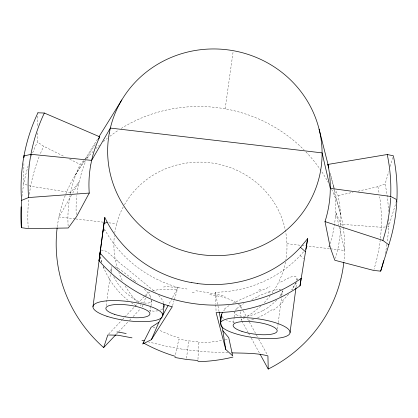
<?xml version="1.0" encoding="UTF-8"?>
<svg xmlns="http://www.w3.org/2000/svg" width="418" height="418" viewBox="0 0 418 418"><rect width="100%" height="100%" fill="white"/><g stroke="black" fill="none" stroke-linecap="round" stroke-linejoin="round"><path stroke-width="0.31" stroke-dasharray="2.09 1.57" d="M27.149 185.069L23.763 183.983L23.904 162.999M37.542 132.851L37.374 141.968L43.671 146.263L64.184 156.473M37.677 125.557L37.866 115.222M340.738 225.699L340.774 224.21A136.493 131.336 8.8 0 0 338.089 195.619L335.382 190.038M197.975 359.344L198.696 341.83L188.732 340.853L178.857 339.176L175.147 356.34M381.253 227.376L381.258 227.272A176.845 170.163 8.8 0 0 379.669 196.758M335.706 216.67L335.847 212.313A129.831 124.925 8.8 0 0 333.282 185.702L330.262 173.736M340.649 227.93L340.639 228.176A136.487 131.33 8.8 0 1 335.408 258.293M186.506 358.273L188.732 340.853M106.209 305.741L110.441 273.665M110.78 271.094L111.251 267.63M150.161 312.042L150.898 306.404M150.982 305.783L151.718 300.145M277.427 328.997L278.189 323.239M278.273 322.597L281.742 296.357M281.826 295.714L282.416 291.236A15.968 4.744 -37.8 0 0 282.354 290.484M296.022 287.26L296.623 282.735M296.963 280.154C297.846 270.274 282.761 282.176 279.083 282.537M233.458 322.795L234.127 317.774M234.211 317.142L234.874 312.121A21.198 7.503 -14.3 0 0 236.436 314.9M225.182 108.837L233.098 51.905M297.02 279.642L297.135 278.858L296.806 280.504M70.386 193.816L70.642 192.557L79.012 182.217L81.944 171.202L85.93 160.46M123.211 207.004A86.63 83.36 8.8 0 0 116.632 223.74L115.164 230.281A86.63 83.36 8.8 0 0 114.778 232.617M388.588 211.722A183.993 177.044 8.8 0 0 385.098 184.035L388.714 171.678M390.266 166.385L392.847 157.555M172.577 305.595L174.029 300.741M174.395 299.528L178.031 287.406L172.341 297.856M387.679 226.802L388.594 226.734L396.4 201.398M142.966 305.109L142.371 306.77A86.63 83.36 8.8 0 1 140.087 304.675M143.567 303.447L145.663 297.632M146.263 295.97L147.162 293.483L150.02 292.041M86.709 158.673L87.926 156.018L96.056 142.831M172.044 298.405L168.752 304.409M71.478 195.253L58.917 216.979L58.316 220.103A144.388 138.928 8.8 0 0 57.214 227.298M72.732 193.079L79.012 182.217L78.223 186.203A129.988 125.024 4 0 0 77.048 193.722M75.23 175.074L97.833 138.609M280.159 296.017L281.836 293.201L282.416 291.236L281.836 293.201L279.861 296.425L280.123 296.059M288.629 294.141L282.275 301.179M303.531 251.876L300.171 255.602A119.506 111.392 9 0 1 282.709 270.671L278.576 273.435M83.548 160.742L80.141 164.415L68.745 158.741M85.491 158.641L87.926 156.018M108.696 334.034L122.155 319.848M122.563 319.415L124.35 317.528M124.799 317.058L134.862 306.446M135.087 306.211L137.323 303.855M137.768 303.384L144.032 296.78M144.476 296.31L147.162 293.483M116.157 334.4L127.851 322.074M129.465 320.371L131.482 318.244M133.096 316.546L139.952 309.32M276.679 300.14L272.635 303.902L267.99 307.434M236.771 308.609L239.76 306.107L243.767 303.599M224.471 308.959L229.707 305.119M272.202 309.633L265.467 313.939L257.368 317.915M262.692 310.663C254.86 314.514 245.068 318.662 236.483 314.885M232.711 303.395L241.327 299.241L269.986 286.753M103.92 230.611L105.007 230.067A119.433 111.324 9 0 0 114.057 244.049L118.169 249.18A118.811 110.749 9 0 0 178.026 287.417M251.819 299.534L257.587 296.937M101.203 250.053C108.168 250.163 112.808 257.88 118.357 261.464M160.266 310.161L161.285 309.707M149.952 302.736C140.281 304.962 131.304 297.538 124.548 291.503M268.586 292.428L275.028 290.165L279.459 289.23M357.986 191.157L377.882 186.694L385.098 184.035M253.648 319.326L248.982 320.731M152.586 291.053C160.507 288.41 169.029 289.057 177.185 290.035M338.089 195.619L353.011 192.275M157.957 310.867L153.641 311.154L149.059 310.574M385.386 226.969L381.258 227.272L340.774 224.21L335.847 212.313L338.878 225.427M227.888 352.771L205.275 351.789L185.258 349.647M75.13 218.875L58.917 216.979A144.388 138.928 8.8 0 1 85.167 160.648M75.778 218.954L103.664 222.219M108.852 222.825L116.632 223.74M286.941 243.694L301.211 245.366M301.859 245.444L329.739 248.71M330.392 248.788L344.657 250.455L339.155 226.619M234.441 322.215L229.472 321.416L226.451 320.324M194.234 292.49L191.381 292.072M184.615 349.552L183.972 349.453M209.737 294.633C219.016 296.064 228.62 297.747 236.661 302.898M183.324 349.359L182.682 349.255M70.642 192.557L30.671 186.193L28.659 185.55M182.044 349.155L166.5 346.235L148.698 342.013M280.687 289.251L281.126 289.34M114.903 266.726L118.242 268.434L123.796 272.233M136.158 305.694L131.242 302.653M238.344 304.053L240.345 305.642L242.931 310.349M128.07 300.328C116.967 291.602 108.502 279.705 103.267 266.632M134.413 280.452L137.37 282.897M123.911 266.172L155.433 292.198M300.171 255.602L303.552 258.575M144.309 289.052L147.763 292.642L150.297 295.996M223.4 318.401L222.068 316.713M158.683 295.411L161.808 299.225L163.59 302.507M243.166 310.778L246.374 316.625M247.524 318.72L257.577 337.028M258.726 339.123L267.342 354.819M241.066 318.777L241.677 320.679M241.959 321.196L247.89 332.002M248.454 333.031L250.434 336.631M251.281 338.178L259.474 353.1M105.007 230.067L104.38 228.902M113.665 276.784L117.594 283.31L122.364 289.24A32.29 18.157 42.1 0 0 124.512 291.534M333.282 185.702L334.484 188.178M103.183 266.376L104.228 268.973M101.773 262.358L100.325 256.281M101.757 262.269L100.357 256.318M330.189 173.062L340.654 214.434M219.084 311.619L217.914 305.6M217.679 304.393L215.354 292.266A118.89 110.822 9 0 0 278.571 273.429M240.345 305.642L240.538 309.142M240.679 311.771L240.92 316.149M215.354 292.266L215.777 303.693M215.829 304.962L216.064 311.311M381.179 228.881A176.84 170.157 8.8 0 1 373.943 269.417M68.124 225.955A136.482 131.33 8.8 0 1 70.072 195.441M70.637 192.609A136.482 131.33 8.8 0 1 80.131 164.462M28.199 227.585A176.84 170.157 8.8 0 1 28.832 198.503M29.354 194.302A176.84 170.157 8.8 0 1 30.624 186.465L30.671 186.193A176.83 170.152 8.8 0 1 39.271 156.416M40.457 153.484A176.83 170.152 8.8 0 1 43.671 146.263M21.924 196.455A183.993 177.039 8.8 0 1 28.717 164.086M31.381 156.259A183.993 177.039 8.8 0 1 37.364 142.026M285.484 262.018A86.63 83.36 8.8 0 1 272.128 293.102M270.331 295.547A86.63 83.36 8.8 0 1 263.465 303.437M260.78 306.039A86.63 83.36 8.8 0 1 246.667 316.604M245.026 317.56A86.63 83.36 8.8 0 1 241.113 319.65M137.444 302.062A86.63 83.36 8.8 0 1 125.113 285.802M122.213 280.384A86.63 83.36 8.8 0 1 118.879 272.567M117.709 269.161A86.63 83.36 8.8 0 1 114.391 235.559M124.449 204.747A86.63 83.36 8.8 0 1 228.458 166.928A86.63 83.36 8.8 0 1 285.886 259.797M163.501 287.03A31.825 3.407 10.8 0 1 186.992 289.005M195.932 290.766A32.855 2.21 8.2 0 1 225.14 296.514M87.143 158.197A144.388 138.928 8.8 0 1 93.078 151.468M95.759 148.698A144.388 138.928 8.8 0 1 99.474 145.098M103.34 141.618A144.388 138.928 8.8 0 1 107.337 138.285M109.798 136.352A144.388 138.928 8.8 0 1 118.498 130.186M121.142 128.498A144.388 138.928 8.8 0 1 304.189 150.099M305.939 151.896A144.388 138.928 8.8 0 1 328.12 182.264M331.646 189.229A144.388 138.928 8.8 0 1 343.988 260.91M163.093 308.437A34.313 12.671 23.9 0 1 161.646 309.905M122.605 265.378A53.582 3.072 38.7 0 1 116.794 260.419M124.214 272.735A31.073 3.156 39.4 0 1 134.382 280.609M151.577 300.511A21.339 7.503 30.5 0 1 150.104 302.841M149.89 295.876A21.339 7.503 30.5 0 1 151.112 298.123M111.23 267.604A15.832 4.812 53.6 0 1 111.81 266.694M223.593 310.95A34.913 12.321 -9.4 0 1 225.595 309.012M283.289 301.65A56.822 36.418 -28.3 0 1 273.022 310.422M260.639 289.313A53.18 0.773 -24.6 0 1 257.53 290.745M235.407 310.433A21.198 7.503 -14.3 0 1 236.807 308.604M257.76 296.383A30.864 3.36 -24 0 1 270.054 291.44M279.156 289.507A19.233 5.314 -34.2 0 1 280.452 289.449M268.079 307.507A32.322 17.76 -26.8 0 1 262.75 310.752M335.382 216.655A129.935 123.817 -12.2 0 1 329.609 244.974M227.105 339.311A139.852 130.003 -31.2 0 1 225.224 339.724M221.451 340.482A139.852 130.003 -31.2 0 1 198.654 342.885M179.123 337.995A140.276 127.453 45.5 0 1 158.856 329.943M154.937 327.968A140.276 127.453 45.5 0 1 153.27 327.085M377.882 186.694A176.845 170.163 8.8 0 1 379.178 193.607M388.756 219.231A183.993 177.044 8.8 0 1 388.588 226.734M386.901 244.358A183.993 177.039 8.8 0 1 385.161 254.113M388.536 227.925A183.993 177.039 8.8 0 1 387.282 241.63M76.217 214.601A129.988 125.024 4 0 1 76.818 195.608M296.111 282.443L291.837 289.904L296.111 282.443M111.82 272.343L111.12 268.528L111.82 272.343"/><path stroke-width="0.63" d="M220.411 322.921A35.19 9.577 7.5 0 1 272.139 321.745A35.19 9.577 7.5 0 1 276.371 338.366A35.19 9.577 7.5 0 1 221.274 326.317L220.411 322.618L221.503 314.237L220.417 322.382M21.543 200.405L28.544 197.552L89.243 193.069L76.625 216.498L68.259 227.993L28.278 228.646L21.355 227.674L21.543 200.405A188.079 180.973 8.8 0 1 37.902 112.85M23.936 157.753L24.035 155.548M90.732 164.901L91.647 160.376L110.352 128.07L322.095 152.883L330.309 188.34L330.168 193.231A120.786 116.225 8.8 0 1 325.005 221.597L330.157 247.174L334.802 260.247L373.624 270.43L380.673 271.151L388.834 244.844A188.079 180.973 8.8 0 0 396.87 200.656M390.689 196.538L390.689 196.455A181.443 174.588 8.8 0 0 387.24 154.514L327.911 164.436L328.804 167.979M172.206 306.817A145.286 135.427 9 0 1 99.014 260.691L104.808 217.449L107.128 222.11L104.009 223.661M104.808 217.449L99.045 260.67M162.795 315.564L164.117 305.406M290.055 332.509L295.939 287.908M92.989 306.666L100.31 251.474L100.101 254.081M301.195 278.325L300.009 285.818L307.653 238.61L300.474 247.336L305.511 251.772M307.653 238.61L306.018 248.882L305.668 249.311M396.4 201.398L396.75 200.269M57.141 227.899A144.388 138.928 8.8 0 0 103.659 347.577L107.802 334.975L117.803 335.199L131.999 337.843M158.903 322.236L151.05 327.346L142.642 344.009L151.389 339.677L158.903 322.236L161.886 316.86M168.156 305.495L162.482 315.783M98.523 138.833L99.756 136.832L44.339 113.032L37.913 112.792M98.862 136.947L121.81 99.928M172.211 306.807L151.389 339.677M103.659 347.577L115.755 334.828M102.828 231.154L103.512 230.814M23.951 156.003L30.948 154.305L91.647 160.376A120.786 116.225 8.8 0 1 99.73 136.885M231.823 352.86C243.872 353.252 256.14 352.865 267.917 355.864L268.231 369.052A144.388 138.928 8.8 0 0 343.852 262.196M197.928 360.515L186.36 359.433L174.902 357.484M197.73 283.508L191.836 282.599M330.309 188.34L390.689 196.455L396.922 199.705A188.079 180.973 8.8 0 0 393.364 155.794L387.24 154.514M141.958 340.299L144.445 340.936M325.005 221.597L382.872 240.423L388.834 244.844M300.035 285.849A145.302 135.437 9 0 1 216.111 312.596L225.751 349.458L232.674 355.854L228.756 337.707L222.872 330.737L222.036 326.578M260.038 354.13L268.231 369.052M103.868 227.93L103.366 226.953M221.796 316.118L221.613 315.501A34.913 12.321 -9.4 0 1 222.632 312.251M319.091 129.178L328.287 165.538M220.97 321.207L219.204 312.22M220.73 323.041L220.882 323.877M220.97 324.394L221.274 326.317M222.872 330.737L225.751 349.458M232.936 357.082A153.239 143.353 -26.5 0 1 197.886 361.669M175.168 356.288A153.207 140.208 41.4 0 1 143.228 342.838M301.216 278.357A145.093 135.244 9 0 1 100.195 253.203M300.448 247.32A116.821 108.894 9 0 1 197.719 283.571M383.682 260.555A183.993 177.039 8.8 0 1 380.673 271.151M390.626 197.798A181.438 174.583 8.8 0 1 382.872 240.423M89.253 193.2A120.786 116.225 8.8 0 1 90.706 165.032M327.9 164.384A120.786 116.225 8.8 0 1 330.309 188.288M21.36 227.674A183.993 177.039 8.8 0 1 21.099 206.837M28.544 197.552A181.433 174.583 8.8 0 1 30.953 154.305M116.92 331.96A75.627 7.561 18.5 0 1 126.163 333.543M100.283 251.437A20.931 5.643 62.8 0 1 100.513 250.837M163.637 303.886A34.313 12.671 23.9 0 1 163.647 307.282M329.3 245.899A129.935 123.817 -12.2 0 1 328.982 246.813M220.516 322.142A8.073 0.303 83.2 0 1 220.599 322.403M191.825 282.662A116.784 108.858 9 0 1 107.154 222.099M30.958 154.279A181.428 174.572 8.8 0 1 44.339 113.032M109.297 133.065L109.234 133.394A107.322 103.267 8.8 0 0 249.99 250.356A107.322 103.267 8.8 0 0 286.466 76.17A107.322 103.267 8.8 0 0 110.352 128.07L109.297 133.065M106.992 316.301A35.19 9.577 7.5 0 0 162.56 316.478A35.19 9.577 7.5 0 0 114.124 300.563A35.19 9.577 7.5 0 0 106.992 316.301M114.704 314.388A22.206 6.045 7.5 0 0 149.769 314.498A22.206 6.045 7.5 0 0 119.203 304.456A22.206 6.045 7.5 0 0 114.704 314.388M241.965 331.385A22.206 6.045 7.5 0 0 277.024 331.495A22.206 6.045 7.5 0 0 246.463 321.452A22.206 6.045 7.5 0 0 241.965 331.385"/></g></svg>
